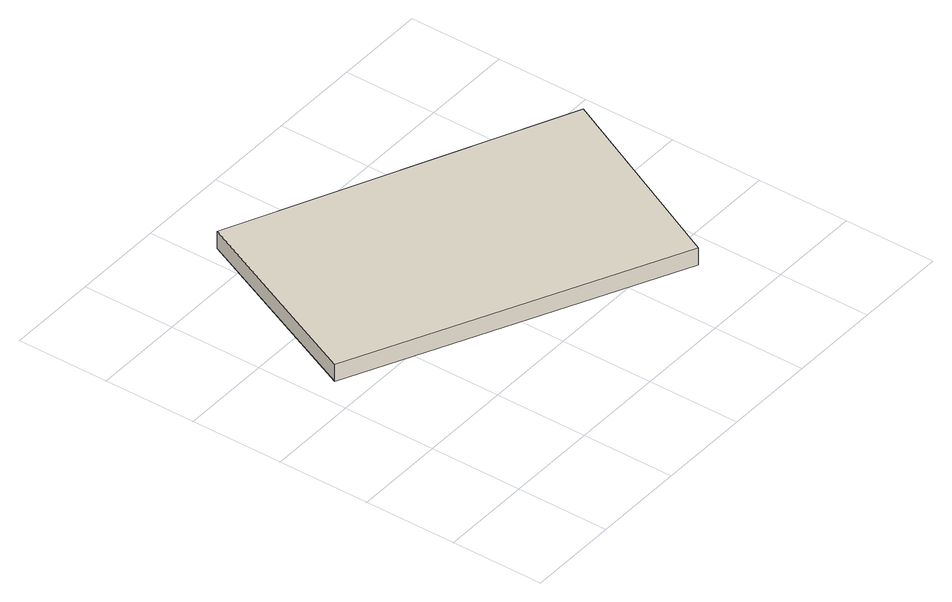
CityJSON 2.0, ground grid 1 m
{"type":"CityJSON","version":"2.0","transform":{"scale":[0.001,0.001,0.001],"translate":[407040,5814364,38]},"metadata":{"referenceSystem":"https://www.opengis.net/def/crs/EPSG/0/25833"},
"CityObjects":{
"building1":{"type":"Building","attributes":{"Gemeindeschluessel":"11000009","BezugspunktDach":"2200","function":"31001_2000","measuredHeight":0.201,"storeysAboveGround":1},"address":[{"country":"Germany","locality":"Berlin","thoroughfareNumber":"30 (6)","thoroughfareName":"Dahlwitzer Landstraße"}],"geometry":[{"type":"Solid","lod":"1","boundaries":[[[[0,1,2,3]],[[4,5,6,7]],[[4,7,3,2]],[[5,4,2,1]],[[6,5,1,0]],[[7,6,0,3]]]]}]}
},
"vertices":[
[3660,690,1050],[4673,2780,1050],[1193,4374,1050],[265,2316,1050],[1193,4374,849],[4673,2780,849],[3660,690,849],[265,2316,849]
]}
